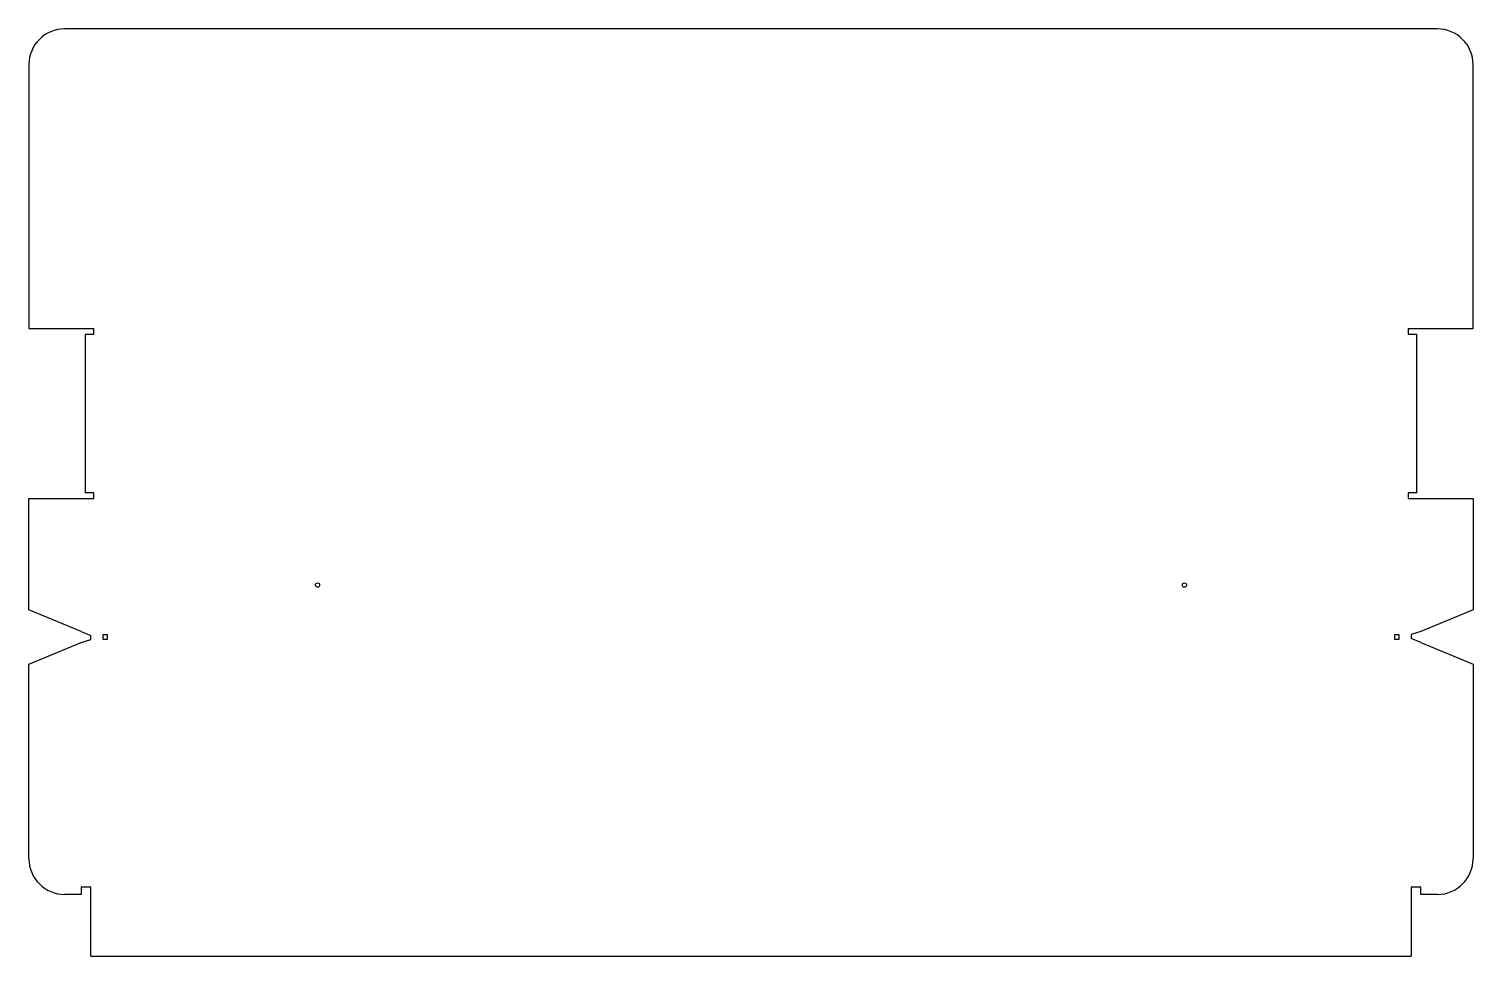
# Model space of a CAD drawing. Header units: millimetres. Extents: x 20 to 277, y 7 to 172.
import ezdxf

# ---------------------------------------------------------------- set-up
doc = ezdxf.new("R2010")
doc.units = ezdxf.units.MM

msp = doc.modelspace()

# ---------------------------------------------------------------- linework, layer by layer
at = {"color": 7, "linetype": 'Continuous', "lineweight": 25}
for p, q in [((270.19, 172), (26.35, 172)), ((20, 165.65), (20, 118.8)), ((276.54, 118.8), (276.54, 165.65)), ((20, 118.8), (31.52, 118.8)), ((31.52, 117.8), (31.52, 118.8)), ((265.02, 118.8), (276.54, 118.8)), ((265.02, 118.8), (265.02, 117.8)), ((30.02, 117.8), (30.02, 89.6)), ((30.02, 117.8), (31.52, 117.8)), ((265.02, 117.8), (266.52, 117.8)), ((266.52, 89.6), (266.52, 117.8)), ((20, 68.8), (20, 88.6)), ((20, 88.6), (31.52, 88.6)), ((31.52, 89.6), (30.02, 89.6)), ((31.52, 88.6), (31.52, 89.6)), ((266.52, 89.6), (265.02, 89.6)), ((265.02, 89.6), (265.02, 88.6)), ((265.02, 88.6), (276.54, 88.6)), ((276.54, 88.6), (276.54, 68.8)), ((29.28, 64.95), (20, 68.8)), ((276.54, 68.8), (267.26, 64.95)), ((29.28, 64.95), (31.02, 64.23)), ((31.02, 63.54), (31.02, 64.23)), ((33.15, 64.37), (33.15, 63.58)), ((33.94, 64.37), (33.15, 64.37)), ((33.94, 63.58), (33.94, 64.37)), ((262.6, 64.37), (262.6, 63.58)), ((263.39, 64.37), (262.6, 64.37)), ((263.39, 63.58), (263.39, 64.37)), ((267.26, 64.95), (265.52, 64.41)), ((265.52, 64.41), (265.52, 63.72)), ((20, 59.16), (29.28, 63)), ((29.28, 63), (31.02, 63.54)), ((33.15, 63.58), (33.94, 63.58)), ((262.6, 63.58), (263.39, 63.58)), ((267.26, 63), (265.52, 63.72)), ((267.26, 63), (276.54, 59.16)), ((20, 24.61), (20, 59.16)), ((276.54, 59.16), (276.54, 24.61)), ((29.28, 18.26), (26.35, 18.26)), ((29.28, 19.53), (29.28, 18.26)), ((31.02, 19.53), (29.28, 19.53)), ((31.02, 7.3), (31.02, 19.53)), ((267.26, 19.53), (265.52, 19.53)), ((265.52, 19.53), (265.52, 7.3)), ((267.26, 18.26), (267.26, 19.53)), ((270.19, 18.26), (267.26, 18.26)), ((31.02, 7.3), (265.52, 7.3))]:
    msp.add_line(p, q, dxfattribs=at)
for centre in [(71.27, 73.2), (225.27, 73.2)]:
    msp.add_circle(centre, 0.381, dxfattribs=at)
for centre, start, end in [((26.35, 165.65), 90, 180), ((270.19, 165.65), 0, 90), ((26.35, 24.61), 180, 270), ((270.19, 24.61), 270, 0)]:
    msp.add_arc(centre, 6.35, start, end, dxfattribs=at)

doc.saveas('drawing.dxf')
